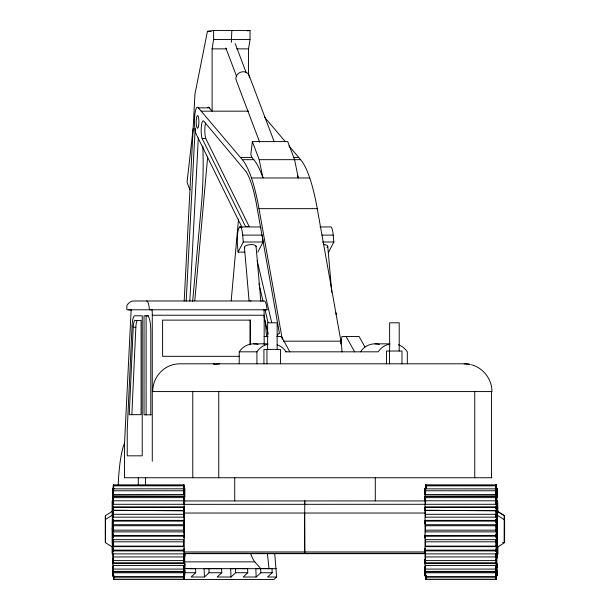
<?xml version="1.0" encoding="UTF-8"?>
<svg xmlns="http://www.w3.org/2000/svg" width="610" height="610" viewBox="0 0 610 610"><rect width="100%" height="100%" fill="white"/><g stroke="black" fill="none" stroke-linecap="round" stroke-linejoin="round"><path stroke-width="0.91" d="M105.37 542.603L105.362 515.732L112.293 511.332M112.301 521.741L112.278 553.766L112.278 546.85M112.278 511.691L112.286 500.94L112.293 515.236L105.37 519.537L105.362 541.924L105.362 542.603L112.286 547.01L112.293 546.575M112.301 543.243L112.301 528.024M112.812 536.777L112.82 538.005L112.812 521.123L184.159 521.123L184.159 522.778M112.827 509.121L112.827 508.069M112.88 490.463L113.124 492.483L113.155 491.988M112.873 574.208L112.865 572.897L113.041 575.665M112.85 569.526L112.873 575.665M112.85 569.252L112.85 567.018L112.85 571.402L184.197 571.402M112.812 534.848L112.82 533.247L112.82 550.136L184.167 550.136M112.842 499.636L112.842 495.884L184.189 496.113L184.182 497.478M112.835 497.058L112.842 500.291M183.686 485.43L183.679 485.834L113.399 485.834L113.407 485.43L183.686 485.43L183.656 494.565L112.858 494.565L112.896 489.594M112.873 574.788L112.865 572.325M112.911 571.196L113.041 571.898L112.835 559.042L112.827 562.229M112.949 575.985L113.117 571.517M113.353 548.893L113.353 551.6M113.346 531.874L113.346 524.707L183.625 524.707L183.625 531.874L113.346 531.874L113.338 530.166L183.625 530.166L183.625 531.874M113.353 508.572L113.361 506.231M113.086 489.594L113.544 484.881L113.658 488.389M113.368 569.092L113.368 565.432L183.648 565.432L183.656 571.539L113.368 571.539L113.368 569.092L183.648 569.092L183.656 571.539M113.353 550.197L113.353 551.265M113.353 536.426L112.82 535.023M113.346 535.458L113.346 534.291M183.633 510.341L183.633 517.158L113.346 517.158L113.346 510.341L183.633 510.707L113.346 510.341M113.368 497.478L113.376 495.884L113.376 496.723M183.709 484.881L184.06 488.389L184.113 484.881L113.422 484.881L113.399 489.464L113.407 485.43M274.729 553.666L276.62 577.022L273.943 579.5L113.407 579.5L113.734 575.665L113.757 579.5M113.353 553.88L113.353 556.945L183.633 556.945L183.633 553.88L113.353 553.88L113.353 560.598L183.633 560.598L183.641 559.812M183.648 497.63L183.641 504.287L113.361 504.287L113.361 497.63L183.648 497.63L183.648 499.132M113.498 579.5L113.384 572.782L183.671 572.782L183.778 579.5L183.686 575.985M113.666 484.881L113.521 489.09M113.628 575.665L113.452 579.5M183.648 569.092L183.648 565.432M183.679 485.834L183.679 489.464L183.686 488.816L113.384 488.862L113.376 494.565L113.765 488.717M183.701 579.5L184.006 575.985M183.701 488.389L183.823 484.881L184.121 488.389M184.167 508.694L184.174 508.069M184.029 579.5L184.136 575.825M184.22 574.277L184.258 573.591M184.197 569.526L184.22 575.977L184.647 575.985M184.182 562.473L184.182 560.643M184.174 550.601L184.174 548.764M184.167 536.838L184.167 521.481M184.182 497.058L184.182 498.881M184.205 492.392L184.334 488.389M184.22 574.849L184.281 572.973L184.22 573.659M184.182 562.214L184.182 563.823L184.182 562.778L112.827 562.786L112.827 547.871C112.812 545.378 112.835 554.33 112.82 550.906L184.167 550.906M184.174 550.197L184.167 551.951L184.174 550.769M184.167 536.426L184.167 537.989L184.159 537.196M184.174 509.586L184.167 523.83L184.159 522.343M184.205 491.286L184.578 488.389L184.655 491.408L184.662 488.396L184.228 488.389M184.136 488.793L184.136 486.582L184.144 487.855M184.167 537.456L184.167 536.991M184.167 522.656L184.167 523.654L184.159 522.861M184.677 572.607L184.677 571.257M184.677 573.209L184.677 571.86M184.693 566.904L184.693 565.493M184.708 556.427L184.708 555.687M184.533 575.283L184.655 574.513M184.677 573.095L184.548 575.985M184.693 567.46L184.693 566.736M184.708 557.014L184.708 553.217M184.677 493.177L184.685 492.529L184.677 497.219L184.662 493.086M184.639 489.594L184.662 489.052M184.677 573.652L184.67 574.452L184.693 563.716L184.693 564.547M304.565 513.04L304.733 552.088L304.725 500.94M425.078 574.208L425.078 573.591M425.063 569.526L425.078 575.977L425.513 575.466M425.04 562.214L425.04 560.643M425.033 550.197L425.033 549.381M425.025 536.426L425.025 520.383L496.365 520.383L496.372 519.049L496.372 521.275M425.033 508.694L425.033 507.474L496.38 507.474L496.372 523.654L496.365 521.123L425.017 521.123L425.025 522.861M425.048 497.478L425.048 499.46M425.063 492.392L425.086 490.166L425.063 490.646M425.078 574.849L425.056 571.677M425.04 561.879L425.04 563.251M425.033 550.006L425.033 551.638M425.025 536.991L425.025 536.259L496.365 536.198L496.372 538.005L496.365 536.777M425.048 497.646L425.048 496.563L496.395 496.563L496.38 510.204M425.063 491.767L425.17 488.389M425.475 574.788L425.117 575.985L425.33 573.591M425.04 562.473L425.04 563.594M425.033 551.265L425.033 550.769M425.025 522.656L425.025 523.83L425.025 522.778M425.246 490.791L425.269 489.594M425.086 489.594L425.376 488.473M425.078 575.329L425.368 572.973M425.46 490.166L425.46 491.408M425.292 490.166L425.521 488.389L425.208 489.594M425.223 575.283L425.475 573.591M425.551 531.874L425.551 524.707L495.838 524.707L495.831 531.874L425.551 531.874L425.551 530.166L495.831 530.166L495.831 531.874M425.414 490.166L425.46 489.594M425.574 565.432L425.574 569.092L495.854 569.092L495.854 565.432L425.574 565.432L425.452 572.973L425.475 572.393M495.838 510.341L495.838 517.158L425.559 517.158L425.559 510.341L495.846 510.707L425.559 510.341M425.559 553.88L425.559 556.945L495.838 556.945L495.846 553.88L425.559 553.88L425.559 560.598L495.846 560.598L495.846 559.812M495.854 499.132L495.854 497.63L425.566 497.63L425.566 504.287L183.884 504.348M425.666 488.389L426.039 484.881L425.81 488.389M425.75 579.5L425.597 572.782L495.877 572.782L496.029 579.5L495.892 575.695M425.978 575.985L425.871 579.5L425.612 575.985M426.062 575.825L425.993 579.5L425.841 575.985M426.062 488.793L426.062 486.582L426.07 487.855M495.838 548.893L495.838 551.6M495.838 536.426L496.372 535.191M495.831 535.458L495.838 534.291M495.846 508.572L495.846 506.231M495.846 550.197L495.846 551.265M495.861 497.478L495.861 495.884L495.869 496.723M495.93 484.881L495.884 489.464L495.915 484.881L495.907 489.09L495.961 488.717M495.907 579.5L496.121 575.665M495.854 562.473L495.854 563.823L495.854 561.612M495.846 504.287L495.846 500.802L425.566 500.802L425.566 504.287L495.846 504.287L495.854 497.63M496.235 491.408L496.326 484.881L425.627 484.881L425.605 489.464L425.635 484.881L425.78 488.389M496.052 489.09L496.197 484.881L496.105 489.09M496.715 571.196L496.151 579.5L495.892 575.626M496.875 570.243L496.243 575.283L496.41 569.526M496.372 536.259L496.365 521.123M496.387 509.121L496.38 508.069M496.418 491.957L496.41 494.565L496.319 484.881M496.235 491.988L496.311 490.166M425.62 579.5L496.319 579.5L496.342 575.825M496.243 572.393L496.387 563.449L425.04 563.449L425.04 563.838L425.04 563M496.403 569.252L496.403 567.018L496.403 571.402L425.056 571.402L425.04 559.454L425.04 561.604M496.365 564.746L496.387 560.384M496.372 555.253L496.38 553.781M496.395 499.636L496.395 495.884L425.048 496.113L425.033 510.928L425.033 509.19M496.395 497.058L496.395 500.627L496.395 499.903M496.235 492.483L496.433 489.868L496.395 500.101M496.342 488.793L496.342 486.582L496.349 487.855M496.624 574.208L496.418 572.325M496.738 491.408L496.868 488.755C495.907 487.07 496.487 495.716 496.807 491.988M496.86 571.661L496.426 575.665M496.441 572.393L496.403 571.784L425.056 571.753L425.078 572.393M496.7 489.594L496.593 490.166L496.723 488.389M496.494 489.594L496.433 488.389M496.403 571.753L496.426 575.878L496.86 572.127M496.883 494.855L496.868 492.049M496.418 494.252L496.868 489.594L496.723 490.166M496.616 489.594L496.868 488.389L495.899 488.389L496.052 484.881L496.166 488.389L496.868 488.496C497.341 489.662 496.936 495.206 496.334 492.438L496.296 493.101L496.25 492.483M496.487 575.283L496.586 575.665L496.86 573.911M496.853 572.393L496.883 574.452L496.898 563.937L496.365 563.937M496.906 554.673L496.914 558.241L496.914 557.509M496.891 495.122L496.891 497.318L496.868 493.086M496.822 492.483L496.807 493.101L496.433 489.09M496.738 489.594L496.7 488.389M496.426 575.626L496.776 575.909L496.875 574.04M496.792 572.393L496.875 570.129M496.891 564.746L496.898 568.268M496.914 553.217L496.914 556.899L496.914 553.499M497.036 532.492L497.005 553.239L497.897 553.766L497.935 546.85M496.975 529.61L497.6 511.332L504.523 515.732L504.63 522.61L504.607 542.603L497.684 547.01L497.219 547.01L496.944 533.422L497.234 500.94L497.661 500.94L497.905 511.691M497.173 525.225L497.173 536.655M112.812 519.865L112.82 519.049L112.82 521.275M112.827 510.105L112.827 510.921L112.827 508.694M113.376 500.436L112.842 499.903M112.88 492.865L113.292 488.389M112.858 490.265L112.842 500.436M112.88 489.342L112.88 488.389L113.826 488.389M112.957 572.393L112.873 571.189M112.957 572.973L113.01 571.517M113.368 563L113.368 563.823L113.361 561.612M113.346 519.453L113.346 522.778M113.346 539.682L113.346 541.817L183.625 541.817L183.625 539.682L113.346 539.682L113.346 546.651L183.633 546.651L183.625 539.682M113.391 490.219L112.858 489.792L112.858 494.252M113.368 571.539L113.368 565.432M113.307 575.466L113.239 575.985L112.888 575.283M183.656 494.565L183.663 488.862M113.361 510.204L112.827 510.204L112.842 496.563L184.189 496.563L184.174 510.928L184.174 510.105M184.205 490.646L184.205 490.219M184.228 489.342L184.228 488.488M184.205 490.265L184.189 500.635L184.182 499.46M184.51 575.665L184.281 575.985L184.304 575.283M184.174 510.517L184.174 510.631M184.319 575.665L184.655 571.661M184.449 575.665L184.655 575.039M184.403 575.985L184.655 575.283M184.685 564.479L184.693 563.754L184.693 565.073M184.7 554.276L184.7 553.857M184.693 501.13L184.7 500.787M184.693 568.268L184.708 553.522L184.708 554.62M184.655 575.466L184.655 575.665M425.033 510.105L425.033 510.631M425.017 537.28L425.017 536.777L425.025 538.028L425.025 537.326M425.048 499.903L425.048 500.665L425.086 488.717M425.086 489.09L425.422 488.389M425.582 569.412L425.582 571.539L495.861 571.539L495.869 569.412M425.551 539.682L425.551 541.817L495.831 541.817L495.838 539.682L425.551 539.682L425.559 546.651L495.838 546.651L495.838 539.682M425.46 491.988L425.589 488.862L495.869 488.862L495.869 494.565L425.582 494.565L425.589 491.469M425.582 494.565L425.589 488.862M495.838 519.453L495.838 522.778M495.869 494.565L495.869 488.862M496.067 488.389L496.281 489.594M496.243 571.898L496.243 571.196M496.387 560.087L496.387 559.042L496.38 562.229M496.38 510.105L496.38 510.921L496.38 508.694M496.433 489.342L496.334 488.686M496.433 488.915L496.433 488.488L496.41 493.116M496.464 571.898L496.426 571.478L496.487 572.973M496.792 571.517L496.586 571.898L496.426 571.189M496.86 575.039L496.509 575.985M496.906 554.276L496.914 553.583M496.906 501.13L496.906 500.536L496.906 500.932M496.837 575.283L496.814 575.665L496.875 573.026M496.86 573.286L496.776 571.273M496.898 564.479L496.898 563.754L496.898 567.818L496.906 554.17L496.38 554.17M496.86 575.466L496.86 575.985L495.892 575.878M113.414 493.185L112.88 493.185L112.896 492.483L113.025 492.865M112.903 488.717L113.254 488.473L113.025 490.166M113.071 575.283L112.873 575.985M113.277 488.389L113.185 489.09L113.429 484.881M184.205 494.252L184.205 494.016M184.182 563.594L112.835 563.449L112.835 563.838L112.835 560.384M184.67 570.129L184.632 572.973M425.071 494.252L425.063 493.116L425.483 493.185L425.086 490.791M425.056 571.753L425.078 571.944M496.456 488.717L496.319 488.389M496.243 574.208L496.281 575.985M496.807 488.473L496.83 490.166M496.982 524.623L497.005 521.359L497.005 543.624L496.944 538.76M113.346 524.707L113.338 525.751L183.625 525.751L183.625 524.707M425.551 524.707L425.551 525.751L495.831 525.751L495.838 524.707M495.877 489.929L496.418 489.815M496.342 569.953L496.875 569.953M113.353 560.598L113.361 559.812M425.559 560.598L425.566 559.812M497.295 511.332L504.218 515.732L504.142 542.603M112.919 488.473L113.147 492.483M113.696 579.5L113.75 575.665M184.456 488.389L184.517 491.408M184.662 488.389L184.685 492.705M496.548 575.985L496.875 574.589M497.684 547.01L497.699 546.041M425.521 488.457L425.086 488.389M112.858 489.815L112.88 488.488L112.88 492.483L112.858 491.896M112.858 494.565L112.88 493.048M184.128 578.943L184.136 578.547M426.054 578.943L426.054 578.547M496.334 578.943L496.342 578.547M496.875 569.816L496.731 571.196M496.387 563.8L496.387 563.449M304.725 504.348L304.802 500.94M133.247 327.242L129.251 414.678L141.085 414.678L141.085 320.433L134.886 320.433A8.662 1.83 -90 0 0 133.247 327.242L135.847 327.242A8.662 1.83 -90 0 1 137.486 320.433M131.859 414.678L135.847 327.242M131.15 309.811L124.493 444.08L124.493 477.744L491.942 477.744M184.189 301.02L194.941 94.1L207.438 31.339L213.607 30.5L250.031 30.5L250.031 39.551L248.529 48.869L248.529 74.351M186.187 301.088L195.162 128.413M189.832 301.088L198.311 137.898M194.765 300.814L207.69 156.587M231.19 300.814L238.51 219.211M192.653 301.256L201.353 205.745A104.249 22.059 -90 0 0 202.802 146.103M304.565 552.088L304.718 553.659L184.373 553.659M193.156 128.405L187.026 182.344L189.969 189.809M252.357 141.596L250.817 154.612L251.884 157.433L253.79 159.675A150.434 31.834 -90 0 1 262.925 177.968L259.204 159.675L252.357 141.596L287.737 141.596L294.592 159.675L298.313 177.968A150.434 31.834 -90 0 0 297.459 175.543M207.758 107.505A14.16 2.997 -90 0 1 209.306 107.871L212.105 111.165L212.105 48.869L213.607 39.551L213.607 30.5M231.373 42.349L231.823 30.5M340.647 343.979L341.966 336.529L359.145 336.529L364.955 347.037M238.075 252.105L243.291 242.002L242.688 235.109A13.313 2.814 90 0 0 239.013 227.843A13.313 2.814 90 0 0 237.481 245.205L238.075 252.105L244.671 252.105M257.847 252.105L263.062 242.002L262.765 238.556M328.622 252.105L333.838 242.002L333.235 235.109A13.313 2.814 -90 0 0 330.269 226.958L319.914 226.958M184.334 568.55L195.535 568.55L195.711 572.729L191.09 577.022L204.449 577.022L209.077 572.729L221.75 572.729L221.583 568.55L204.106 568.665L204.449 577.022M221.75 572.729L217.129 577.022L231.015 577.022L235.635 572.729L247.774 572.729L247.599 568.55L230.664 568.665L231.015 577.022M247.774 572.729L243.154 577.022L256.177 577.022L260.805 572.729L272.19 572.729L272.022 568.55L255.834 568.665L256.177 577.022M272.19 572.729L267.569 577.022L276.62 577.022M247.385 30.858L250.031 30.5M219.73 363.804L214.125 364.505L213.935 364.04L214.415 364.04L213.759 363.804M190.739 568.665L195.535 568.55M216.779 568.665L221.583 568.55M242.803 568.665L247.599 568.55M267.218 568.665L272.022 568.55M128.55 309.811L152.05 309.773A14.259 3.019 -90 0 1 152.279 315.233L152.279 461.236M264.206 309.781L267.058 309.773A14.259 3.019 90 0 0 264.267 300.974L133.468 300.974A112.499 23.805 90 0 0 126.865 305.396L126.865 309.811L131.6 309.811M207.438 31.339L211.167 31.339M213.607 39.551L250.031 39.551M212.105 48.869L226.676 48.869M236.695 48.869L248.529 48.869M242.048 227.454L196.542 134.825A14.16 2.997 90 0 1 194.613 117.006A14.16 2.997 90 0 1 198.38 107.871L209.306 107.871M201.178 111.165L248.529 111.165M202.131 138.508L205.776 138.508L249.162 226.493L245.517 226.493L202.131 138.508A9.607 2.036 -90 0 1 201.338 126.59A9.607 2.036 -90 0 1 203.71 121.054L246.204 171.845A110.486 23.378 -90 0 1 256.703 205.585L279.418 333.365A17.698 3.744 -90 0 0 277.253 336.179M240.439 157.433L251.884 157.433M293.433 157.433L298.717 157.433M198.38 107.871L242.345 159.675L253.79 159.675M259.204 159.675L300.623 159.675A150.434 31.834 90 0 1 317.253 208.65L340.914 341.173A21.091 4.461 90 0 1 341.92 351.947M251.472 177.968L309.758 177.968M242.345 159.675A150.434 31.834 90 0 1 258.975 208.65L317.253 208.65M239.722 226.958L259.502 226.958A13.313 2.814 -90 0 1 260.943 227.881M242.688 235.109L262.468 235.109L262.613 236.833M321.935 235.109L333.235 235.109M243.291 242.002L263.062 242.002M322.537 242.002L333.838 242.002M267.058 309.773L149.45 309.773A14.259 3.019 90 0 0 146.659 300.974M152.279 315.233L264.16 315.233L264.16 344.619M148.802 315.797L144.029 315.797L144.029 414.83L151.181 414.83M264.122 336.529L267.973 336.529M276.826 336.529L281.507 336.529L289.826 351.894M283.566 341.173L340.914 341.173M253.798 343.834L267.767 343.834M375.051 343.834L389.942 343.834M239.227 363.804L239.227 351.817L256.917 351.817A17.911 17.499 90 0 1 267.927 344.208M285.465 351.817L378.169 351.817A17.911 17.499 90 0 1 389.881 344.078M239.57 356.324L162.588 356.324L162.588 320.12L250.535 320.12L250.535 343.933M152.279 391.574L491.942 391.574C492.079 379.321 483.212 367.784 471.339 364.75M113.315 488.496L113.849 488.496M113.376 490.768L183.656 490.768M425.582 490.768L495.869 490.768M495.983 493.185L496.868 493.185L496.433 491.088M496.891 497.219L496.357 496.967L496.357 497.363M183.732 500.94L425.788 500.94M184.174 507.474L112.827 507.474L112.82 523.654L112.812 521.123M183.877 513.04L425.422 513.04M112.812 520.383L184.159 520.383M112.82 522.495L113.353 522.495M112.812 535.458L184.159 535.458L184.174 506.864L112.827 506.864L112.827 506.14L112.827 508.504M425.017 535.458L496.365 535.458L496.372 533.247L496.372 550.136L425.025 550.136L425.025 535.023L425.017 537.669M112.812 536.198L184.159 536.198M502.609 542.603L504.607 542.603M112.827 548.954L113.353 548.954M425.025 550.906L496.372 550.906C496.387 554.307 496.365 545.409 496.38 547.871L496.387 562.786L425.04 562.786L425.033 548.207L425.033 548.764M183.877 551.943L425.437 551.943M183.884 553.331L425.574 553.331M425.627 553.659L305.282 553.659L304.725 553.331L304.733 552.088M495.991 553.766L497.897 553.766M113.368 560.087L112.835 559.622M184.716 561.871L254.85 561.871L260.76 568.665M113.384 567.407L112.85 567.163L112.873 571.288M184.205 568.665L276.269 568.665M495.976 571.196L496.86 571.196M113.834 575.985L112.865 575.878L112.85 571.753L184.197 571.753L184.197 567.163L184.197 569.557M184.51 572.729L195.711 572.729M113.384 576.526L183.671 576.526L183.679 577.8L113.391 577.8L113.384 572.782M425.597 576.526L495.877 576.526L495.884 577.8L425.597 577.8L425.597 572.782M464.157 363.804L470.127 364.505L468.106 363.804L179.843 363.804A27.778 27.145 -90 0 0 152.698 391.574M497.203 515.236L504.127 519.537M264.366 116.945L285.221 141.528M288.904 145.866L300.623 159.675M346.137 336.529L354.631 351.894M248.834 74.717L274.142 141.52M235.155 43.516L246.257 72.819M225.86 48.037L236.627 76.448M259.685 142.214L236.405 80.764A6.923 5.909 -20.8 0 1 241.56 71.904A6.923 5.909 -20.8 0 1 249.383 77.737M257.176 260.676L271.694 322.576M258.953 283.772L263.062 301.325M265.014 309.644L268.049 322.576M263.856 315.629L268.187 334.066M258.975 208.65L282.293 339.305M267.439 553.666L268.987 568.665M327.761 246.333L331.748 292.266M265.19 320.852L266.578 336.895M256.048 246.127L260.844 301.431M244.442 247.485L249.078 300.913M260.63 568.55L260.805 572.729M235.468 568.55L235.635 572.729M208.902 568.55L209.077 572.729M425.338 493.101L425.292 492.483M425.063 491.896L425.208 492.865M425.467 571.273L425.078 571.196L425.345 573.591M425.307 571.196C424.705 573.995 425.147 560.971 425.063 569.557M184.494 493.101L184.228 491.698M184.35 493.185L184.228 491.088M184.655 571.273L184.319 571.273M495.838 546.651L495.831 546.102L425.551 546.102L425.559 546.651M183.633 546.651L183.625 546.102L113.346 546.102L113.346 546.651M495.869 571.799L495.869 570.472M496.426 571.288L496.387 559.454M496.898 501.389L496.891 492.979L496.883 496.959M495.846 506.445L495.854 507.886M495.854 565.432L495.861 571.539M425.566 497.63L425.574 499.132M425.284 571.898L425.056 571.402M425.025 551.371L425.025 551.913L425.025 551.219M425.025 523.281L425.025 523.693L425.033 506.864L496.38 506.864L496.38 506.14L496.387 508.504M184.494 492.865L184.472 491.408M184.693 501.389L184.456 492.483M184.655 571.898L184.182 559.454L184.182 559.866M184.677 570.358L184.67 569.839L184.677 570.823M184.311 492.865L184.205 491.896M184.342 571.517L184.365 572.973M184.319 571.898L184.22 571.273M184.167 551.371L184.167 551.913L184.167 551.219M113.582 488.473L113.3 489.09M113.361 506.445L113.361 507.886M113.361 497.63L113.368 499.132M113.483 575.909L112.865 574.719M113.3 575.909L112.865 575.23M496.853 489.594L496.875 490.242M496.845 491.408L496.868 491.988L496.723 491.408M496.853 574.788L496.654 572.973M496.753 575.283L496.426 572.973M496.418 574.14L496.632 575.283M496.311 491.988L496.433 492.712M496.319 574.788L496.243 571.898L496.258 574.208L496.265 572.973M496.418 574.719L496.311 579.5M496.418 575.23L496.105 579.5M495.846 521.275L495.838 520.101M495.838 537.196L495.838 535.191M495.846 553.88L495.846 560.598M495.838 517.158L495.831 514.306L425.551 514.306L425.559 517.158M426.047 575.566L426.032 579.5M425.292 491.408L425.46 492.483M425.086 491.088L425.063 493.559M425.033 508.572L425.033 509.304M425.017 521.603L425.017 522.221M425.223 571.898L425.078 573.034M425.086 491.988L425.063 494.565L425.063 493.642M425.048 499.308L425.048 500.627L425.048 499.834M425.025 550.136L425.025 550.716M425.056 567.818L425.063 568.901M425.033 509.868L425.033 510.334M184.708 555.069L184.708 555.809M184.655 491.347L184.662 491.988M184.708 554.513L184.708 555.192M184.693 564.921L184.693 566.293M184.655 572.393L184.281 575.283L184.403 572.973M184.677 570.739L184.677 571.372M184.662 492.834L184.266 490.791L184.243 491.408M184.677 496.57L184.677 496.959M184.167 508.572L184.174 509.304M184.159 521.603L184.159 522.221M184.205 493.642C184.228 491.782 184.205 496.22 184.205 493.559M184.189 499.834L184.182 498.088M184.174 509.19L184.174 509.868M184.167 550.716L184.167 535.023L184.159 536.083M184.182 560.087L184.182 561.604M184.22 573.034L184.197 571.753L184.22 572.447M184.174 509.762L184.174 510.334M184.159 536.678L184.159 537.28M184.174 548.207L184.174 563.251M184.121 575.566L184.106 579.5M184.22 571.547L184.22 571.944M183.877 575.985L183.984 579.5M183.641 504.287L183.641 500.802L113.361 500.802L113.361 504.287M183.633 517.158L183.625 514.306L113.346 514.306L113.346 517.158M183.633 553.88L183.633 560.598M113.353 520.101L113.353 521.275M113.346 537.196L113.353 535.191M113.376 570.472L113.384 571.402M113.155 489.09L113.147 491.408M113.14 572.973L113.14 571.898L113.117 575.283L112.865 574.14M112.88 492.255L112.88 492.712M112.835 559.454L112.835 559.866M112.286 546.041L112.286 547.01M105.37 515.732L105.37 519.537M496.776 572.973L496.853 574.208M496.441 490.166L496.494 491.408M496.41 491.896L496.41 492.522M496.372 535.023L496.372 535.641M496.372 549.511L496.372 550.136M496.235 490.166L496.235 490.791M495.877 572.782L495.877 576.526M491.477 391.574L491.477 477.744M474.748 391.574L474.748 477.744M425.231 490.791L425.33 491.408M425.048 498.088L425.048 498.713M425.033 548.954L425.033 549.579M425.078 572.973L425.078 573.659M407.312 363.804L407.312 351.817A17.911 17.499 90 0 0 398.376 344.787M401.967 363.804L401.967 351.024L386.443 351.024L386.443 363.804M399.207 351.024L399.207 322.804L389.63 322.804L389.63 351.024M389.485 351.024L389.485 363.804M375.295 477.744L375.295 500.94M280.501 363.804L280.501 349.423L263.932 349.423L263.932 363.804M277.146 349.423L277.146 322.804L267.622 322.804L267.622 349.423M266.966 349.423L266.966 363.804M256.917 351.817L256.917 363.804M249.97 320.12L249.97 344.886M234.736 477.744L234.736 500.94M218.754 391.574L218.754 477.744M192.775 391.574L192.775 477.744M184.174 548.954L184.174 549.579M183.671 572.782L183.671 576.526M150.792 414.83L150.792 331.764A15.974 3.378 -90 0 0 147.414 315.797M146.11 315.797L146.11 414.83M145.569 477.394L145.569 485.003M138.279 477.531L138.279 485.095M112.88 490.166L112.957 491.408M112.82 549.511L112.82 550.136M112.301 512.697L112.301 529.61M124.631 442.913A54.13 11.453 -90 0 0 119.773 464.835A69.433 14.693 -90 0 0 118.195 484.958M244.808 248.011A5.856 2.173 -5 0 1 249.589 244.686A5.856 2.173 -5 0 1 256.017 246.699M205.776 138.508A9.607 2.036 90 0 1 205.547 122.991M254.85 561.871A66.032 13.977 -90 0 1 250.657 553.453M323.346 244.587A5.856 2.173 -5 0 1 327.021 247.485M335.942 312.816A8.509 3.157 -5 0 1 336.011 314.447M239.227 351.817A17.911 17.499 -90 0 1 258.06 344.375M277.123 344.787A17.911 17.499 90 0 1 286.06 351.817M360.479 351.817A17.911 17.499 90 0 1 379.306 344.375M263.932 309.773A14.259 3.019 -90 0 1 264.16 315.233M250.519 301.004A112.499 23.805 -90 0 1 251.076 300.974M425.612 485.43L425.605 485.834L495.884 485.834L495.892 485.43L425.612 485.43M132.065 325.976L127.238 429.737L127.238 455.822L142.229 455.822L142.229 315.797L134.741 315.797A12.962 2.745 -90 0 0 132.065 325.976M198.502 126.369A6.39 1.35 -90 0 0 197.892 115.679A6.39 1.35 -90 0 0 196.237 123.51A6.39 1.35 -90 0 0 198.502 126.369"/></g></svg>
